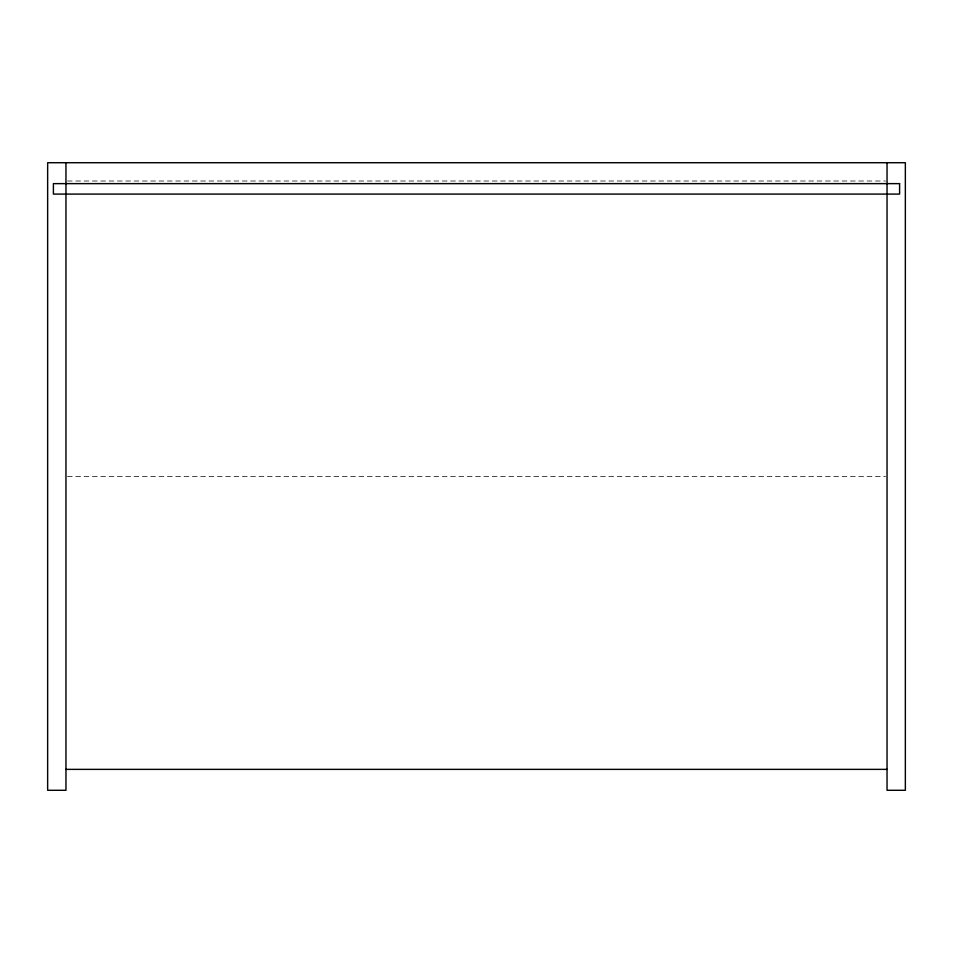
<?xml version="1.0" encoding="UTF-8"?>
<svg xmlns="http://www.w3.org/2000/svg" width="953" height="953" viewBox="0 0 953 953"><rect width="100%" height="100%" fill="white"/><g stroke="black" fill="none" stroke-linecap="round" stroke-linejoin="round"><path stroke-width="0.71" stroke-dasharray="4.76 3.57" d="M67.437 181.01L885.563 181.01M67.437 476.5L885.563 476.5"/><path stroke-width="1.43" d="M65.96 769.369L887.04 769.369M887.04 162.713L887.04 790.287L905.35 790.287L905.35 162.713L47.65 162.713L47.65 790.287L65.96 790.287L65.96 162.713M899.596 183.631L53.404 183.631L53.404 194.09L899.596 194.09L899.596 183.631"/></g></svg>
